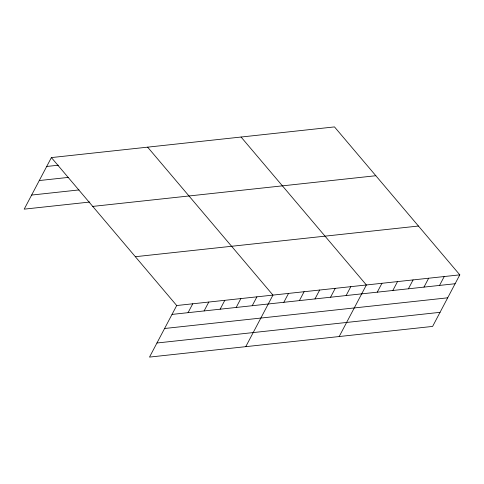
<?xml version="1.0" encoding="UTF-8"?>
<svg xmlns="http://www.w3.org/2000/svg" width="484" height="484" viewBox="0 0 484 484"><rect width="100%" height="100%" fill="white"/><g stroke="black" fill="none" stroke-linecap="round" stroke-linejoin="round"><path stroke-width="0.73" d="M459.8 274.851L176.702 305.531L149.514 357.089L432.617 326.416L459.8 274.851L334.486 126.911L51.383 157.584L24.2 209.148L89.83 202.034M188.058 312.67L192.741 303.789M204.103 310.934L208.786 302.052M220.147 309.197L224.824 300.316M236.186 307.455L240.869 298.574M252.231 305.719L256.913 296.837M245.769 346.659L272.952 295.101L147.638 147.154M283.842 302.294L288.524 293.413M299.414 300.606L304.097 291.725M314.981 298.918L319.664 290.037M330.554 297.23L335.237 288.349M346.127 295.543L350.809 286.661M339.193 336.537L366.376 284.973L241.062 137.032M377.266 292.173L381.949 283.291M392.833 290.485L397.515 281.603M408.405 288.797L413.088 279.915M423.978 287.109L428.661 278.227M439.545 285.421L444.227 276.539M46.7 166.466L58.37 165.201M39.277 180.55L68.444 177.392M31.623 195.064L79.025 189.928M92.74 206.408L375.838 175.728M135.345 256.708L418.448 226.034M172.02 314.412L455.117 283.733M164.59 328.497L447.694 297.817M156.943 343.005L440.041 312.331M51.383 157.584L176.702 305.531"/></g></svg>
